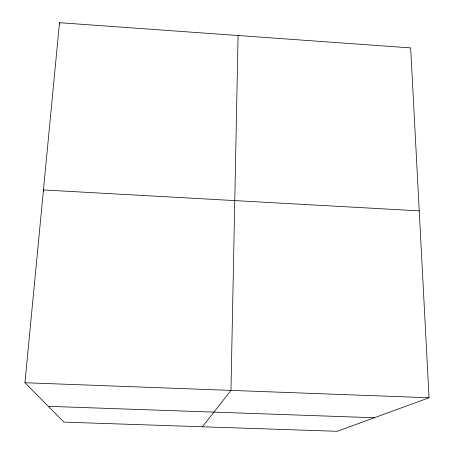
<?xml version="1.0" encoding="UTF-8"?>
<svg xmlns="http://www.w3.org/2000/svg" width="454" height="454" viewBox="0 0 454 454"><rect width="100%" height="100%" fill="white"/><g stroke="black" fill="none" stroke-linecap="round" stroke-linejoin="round"><path stroke-width="0.68" d="M238.083 35.52L230.967 390.4L202.393 426.771M24.953 382.733L59.497 22.7L410.671 47.903L429.047 397.766L337.237 431.3L63.923 422.124L24.953 382.733L429.047 397.766M48.289 406.319L374.363 417.742M419.229 210.866L43.453 189.942L43.885 191.293M59.497 22.7L59.741 24.096"/></g></svg>
